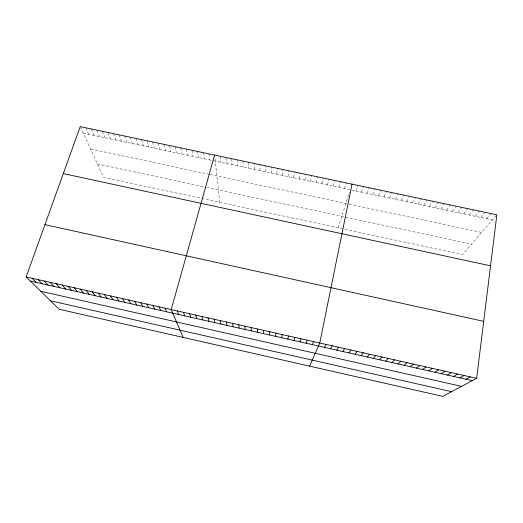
<?xml version="1.0" encoding="UTF-8"?>
<svg xmlns="http://www.w3.org/2000/svg" width="523" height="523" viewBox="0 0 523 523"><rect width="100%" height="100%" fill="white"/><g stroke="black" fill="none" stroke-linecap="round" stroke-linejoin="round"><path stroke-width="0.39" stroke-dasharray="2.62 1.96" d="M254.328 169.413L254.374 163.483M259.931 170.603L260.075 164.686M265.534 171.792L265.782 165.896M271.143 172.982L271.496 167.105M276.759 174.172L277.21 168.314M282.381 175.368L282.93 169.524M288.01 176.558L288.663 170.74M293.638 177.755L294.397 171.956M299.274 178.951L300.13 173.165M304.916 180.147L305.877 174.381M310.564 181.344L311.623 175.604M316.212 182.547L317.383 176.82M321.867 183.743L323.142 178.036M327.529 184.946L328.908 179.258M333.197 186.149L334.674 180.481M338.871 187.352L340.453 181.703M344.546 188.555L346.233 182.926M338.093 227.825L349.475 192.131M355.856 190.954L357.752 185.364M361.485 192.15L363.485 186.58M367.126 193.347L369.225 187.796M372.762 194.543L374.971 189.012M378.41 195.739L380.718 190.228M384.065 196.942L386.471 191.444M389.72 198.139L392.237 192.667M395.381 199.341L398.003 193.883M401.049 200.544L403.776 195.105M406.717 201.747L409.548 196.328M412.399 202.95L415.334 197.557M418.08 204.16L421.12 198.779M423.767 205.362L426.912 200.008M429.461 206.572L432.711 201.231M435.156 207.781L438.516 202.46M440.856 208.991L444.321 203.689M446.57 210.2L450.14 204.924M452.284 211.416L455.958 206.154M457.998 212.626L461.783 207.389M463.724 213.842L467.614 208.625M469.451 215.058L473.452 209.86M475.185 216.274L479.29 211.096M480.925 217.496L485.141 212.331M486.671 218.712L490.992 213.574M496.36 215.378L462.437 254.609L343.722 229.035M83.209 133.11L349.521 189.614M351.639 190.058L492.424 219.935M90.544 148.983L209.285 174.316M210.043 174.479L481.624 232.421M97.461 163.954L206.049 187.241M206.775 187.397L471.471 244.163M343.016 228.884L103.632 177.31L80.542 127.331M85.746 127.782L88.655 134.267M91.296 128.959L94.107 135.418M96.847 130.135L99.56 136.575M102.403 131.312L105.025 137.739M107.967 132.489L110.49 138.896M113.53 133.666L115.956 140.059M119.1 134.849L121.434 141.217M124.683 136.026L126.912 142.38M130.26 137.209L132.397 143.544M135.849 138.392L137.889 144.708M141.439 139.576L143.38 145.878M147.041 140.759L148.885 147.041M152.644 141.949L154.39 148.212M158.247 143.132L159.894 149.382M163.862 144.322L165.412 150.552M169.478 145.512L170.929 151.722M175.1 146.702L176.454 152.893M180.729 147.891L181.984 154.069M186.365 149.081L187.522 155.239M192 150.278L193.059 156.416M197.648 151.474L198.603 157.593M203.297 152.67L204.153 158.77M208.952 153.867L209.71 159.946M215.018 158.855L219.745 202.323M220.275 156.266L220.83 162.307M225.943 157.462L226.4 163.49M231.617 158.665L231.977 164.673M237.298 159.868L237.56 165.856M242.986 161.071L243.143 167.04M248.673 162.274L248.732 168.229"/><path stroke-width="0.78" d="M257.323 332.242L257.427 328.98M263.409 333.615L263.631 330.379M269.495 334.988L269.842 331.778M476.662 378.325L496.85 214.809L80.209 126.612L26.15 276.929L59.138 309.256L442.778 396.388L476.662 378.325L26.15 276.929M275.595 336.361L276.066 333.177M281.701 337.734L282.289 334.576M352.018 184.155L319.769 343.016L309.642 366.152M287.813 339.113L288.519 335.982M293.926 340.493L294.756 337.387M214.607 155.063L171.198 309.577L183.109 337.413M300.052 341.872L301 338.793M306.177 343.251L307.249 340.198M312.316 344.631L313.506 341.604M324.535 347.39L325.966 344.409M330.621 348.756L332.177 345.808M336.707 350.129L338.388 347.207M342.807 351.508L344.605 348.606M348.913 352.881L350.835 350.005M355.019 354.261L357.065 351.41M361.138 355.633L363.302 352.809M367.257 357.013L369.545 354.215M373.383 358.399L375.795 355.627M379.521 359.778L382.052 357.032M385.66 361.164L388.314 358.445M391.805 362.544L394.584 359.85M397.957 363.93L400.86 361.269M404.116 365.322L407.142 362.681M410.28 366.708L413.432 364.093M416.452 368.1L419.727 365.512M422.623 369.493L426.023 366.93M428.808 370.885L432.331 368.349M434.999 372.278L438.647 369.768M441.19 373.677L444.968 371.193M447.394 375.069L451.29 372.618M453.598 376.468L457.625 374.043M459.809 377.868L463.966 375.468M466.032 379.273L470.308 376.9M63.309 173.603L490.554 265.828M44.952 224.642L483.697 321.338M30.419 281.113L472.256 380.672M40.801 291.285L461.567 386.373M50.522 300.81L451.591 391.688M32.125 278.275L36.283 282.433M38.107 279.622L42.154 283.754M44.095 280.969L48.031 285.081M50.084 282.315L53.908 286.408M56.085 283.669L59.799 287.735M62.087 285.015L65.689 289.062M68.101 286.369L71.586 290.389M74.116 287.722L77.489 291.716M80.137 289.082L83.399 293.05M86.164 290.435L89.315 294.384M92.198 291.795L95.238 295.717M98.239 293.155L101.161 297.051M104.286 294.514L107.097 298.391M110.34 295.881L113.033 299.731M116.4 297.241L118.983 301.071M122.46 298.607L124.932 302.412M128.534 299.973L130.887 303.752M134.607 301.34L136.849 305.092M140.694 302.712L142.818 306.439M146.78 304.079L148.787 307.786M152.879 305.452L154.769 309.132M158.979 306.824L160.751 310.479M165.085 308.197L166.745 311.832M177.317 310.95L178.742 314.539M183.442 312.329L184.75 315.892M189.574 313.708L190.764 317.245M195.713 315.094L196.785 318.599M201.852 316.474L202.813 319.958M208.004 317.86L208.847 321.318M214.162 319.246L214.888 322.678M220.32 320.632L220.928 324.044M226.492 322.018L226.982 325.404M232.663 323.41L233.036 326.77M238.848 324.803L239.096 328.137M245.032 326.195L245.163 329.503M251.23 327.588L251.243 330.869"/></g></svg>
